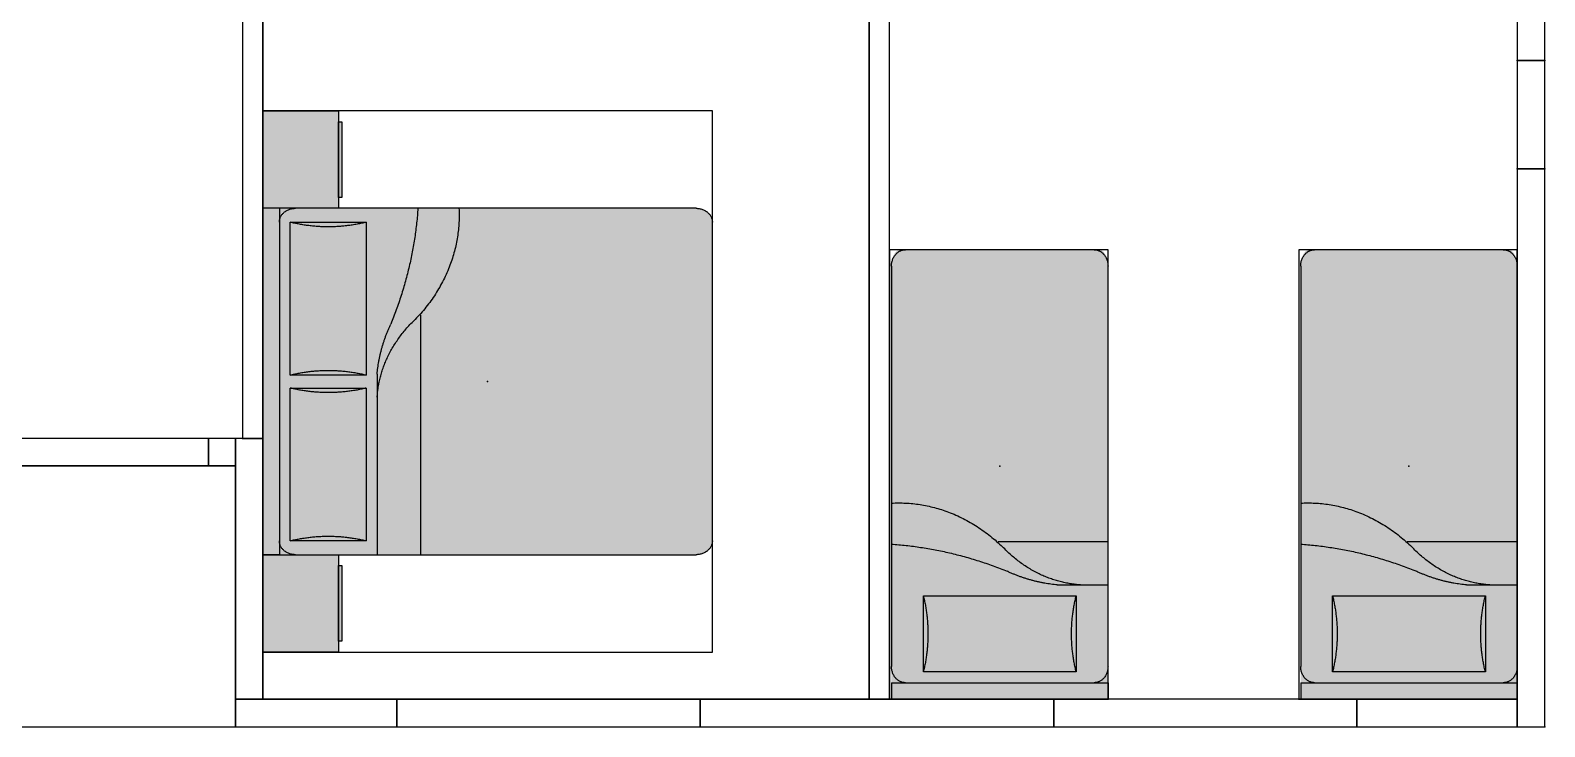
# Model space of a CAD drawing. Header units: millimetres. Extents: x 0 to 13990, y 0 to 7415.
# Drawn here: x 6995 to 13990, y 0 to 3217 of the extents above; entities that cross this region are included whole.
import ezdxf

# ---------------------------------------------------------------- set-up
doc = ezdxf.new("R2010")
doc.units = ezdxf.units.MM
for name, color, linetype in [('Default', 7, 'Continuous'), ('Rooms$Bed Room', 7, 'Continuous'), ('Rooms$Living Room', 7, 'Continuous'), ('Rooms$Terrace', 7, 'Continuous'), ('Windows', 7, 'Continuous')]:
    doc.layers.add(name, color=color, linetype=linetype)
for name, color, linetype, true_color in [('Furniture', 37, 'Continuous', 0x75664f), ('FurnitureRefRec', 254, 'Continuous', 0xd5d5d5), ('PT Top Left Furniture', 211, 'Continuous', 0xff7fff), ('PT Top Right', 96, 'Continuous', 0x007f00), ('PT Top Right Furniture', 200, 'Continuous', 0xbf3fff), ('Walls', 1, 'Continuous', 0xff0000)]:
    doc.layers.add(name, color=color, linetype=linetype, true_color=true_color)

# ---------------------------------------------------------------- blocks, each defined once
blk = doc.blocks.new('Bedopstelling Klein')
at = {"layer": 'Furniture', "true_color": 0xffffff}
blk.add_hatch(color=7, dxfattribs=at).paths.add_polyline_path([(-75.3, 0), (-71.9, 0), (-68.5, 0.2), (-65.1, 0.4), (-61.6, 0.7), (-58.1, 1.1), (-54.6, 1.5), (-51.1, 2.1), (-47.6, 2.8), (-44.1, 3.6), (-40.7, 4.5), (-37.4, 5.5), (-34.1, 6.5), (-32.5, 7.1), (-30.9, 7.7), (-29.4, 8.3), (-27.8, 9), (-26.3, 9.6), (-24.9, 10.3), (-23.5, 11), (-22.1, 11.7), (-20.7, 12.5), (-19.4, 13.3), (-18.1, 14), (-16.8, 14.8), (-15.6, 15.6), (-14.5, 16.5), (-13.4, 17.3), (-12.3, 18.2), (-11.2, 19), (-10.3, 19.9), (-9.3, 20.8), (-8.4, 21.7), (-7.6, 22.6), (-6.8, 23.5), (-6, 24.4), (-5.3, 25.3), (-4.9, 25.8), (-4.6, 26.3), (-4.3, 26.7), (-4, 27.2), (-3.7, 27.7), (-3.4, 28.1), (-3.2, 28.6), (-2.9, 29.1), (-2.7, 29.5), (-2.4, 30), (-2.2, 30.5), (-2, 30.9), (-1.8, 31.4), (-1.6, 31.9), (-1.4, 32.3), (-1.3, 32.8), (-1.1, 33.3), (-1, 33.7), (-0.8, 34.2), (-0.7, 34.7), (-0.6, 35.1), (-0.5, 35.6), (-0.4, 36), (-0.3, 36.5), (-0.2, 37), (-0.2, 37.4), (-0.1, 37.9), (-0.1, 38.3), (0, 38.8), (0, 39.2), (0, 39.7), (0, 40.1), (0, 959.9), (0, 960.3), (0, 960.8), (0, 961.2), (-0.1, 961.7), (-0.1, 962.1), (-0.2, 962.6), (-0.2, 963), (-0.3, 963.5), (-0.4, 964), (-0.5, 964.4), (-0.6, 964.9), (-0.7, 965.3), (-0.8, 965.8), (-1, 966.3), (-1.1, 966.7), (-1.3, 967.2), (-1.4, 967.7), (-1.6, 968.1), (-1.8, 968.6), (-2, 969.1), (-2.2, 969.5), (-2.4, 970), (-2.7, 970.5), (-2.9, 970.9), (-3.2, 971.4), (-3.4, 971.9), (-3.7, 972.3), (-4, 972.8), (-4.3, 973.3), (-4.6, 973.7), (-4.9, 974.2), (-5.3, 974.7), (-6, 975.6), (-6.8, 976.5), (-7.6, 977.4), (-8.4, 978.3), (-9.3, 979.2), (-10.3, 980.1), (-11.2, 981), (-12.3, 981.8), (-13.4, 982.7), (-14.5, 983.5), (-15.6, 984.4), (-16.8, 985.2), (-18.1, 986), (-19.4, 986.7), (-20.7, 987.5), (-22.1, 988.3), (-23.5, 989), (-24.9, 989.7), (-26.3, 990.4), (-27.8, 991), (-29.4, 991.7), (-30.9, 992.3), (-32.5, 992.9), (-34.1, 993.5), (-37.4, 994.5), (-40.7, 995.5), (-44.1, 996.4), (-47.6, 997.2), (-51.1, 997.9), (-54.6, 998.5), (-58.1, 998.9), (-61.6, 999.3), (-65.1, 999.6), (-68.5, 999.8), (-71.9, 1000), (-75.3, 1000), (-2076.2, 1000), (-2076.2, 0), (-2000, 0)], flags=0)
at = {"layer": 'Furniture', "color": 37, "true_color": 0x766750}
for p, q in [((-2000, 1000), (-2076.2, 1000)), ((-75.3, 1000), (-1924.7, 1000)), ((-1949.8, 852.9), (-1598.4, 852.9)), ((-1949.8, 147.1), (-1949.8, 852.9)), ((-1598.4, 852.9), (-1598.4, 147.1)), ((-1598.4, 147.1), (-1949.8, 147.1)), ((-1924.7, 0), (-75.3, 0)), ((-2000, 0), (-2076.2, 0))]:
    blk.add_line(p, q, dxfattribs=at)
for points in [[(-2076.2, 1000), (-2076.2, 0)], [(-2000, 1000), (-2000, 0)], [(0, 64.2), (0, 935.8)], [(-1347.4, 508), (-1347.4, 0)], [(-1548.2, 234.2), (-1548.2, 0)]]:
    blk.add_lwpolyline(points, dxfattribs=at)
for points, weights in [([(-2000, 935.8), (-2000, 1000), (-1924.7, 1000)], [1, 0.707106781186, 1]), ([(-1359.9, 1000), (-1378.9, 725.2), (-1485.4, 465.3)], [1, 0.990404896115, 1]), ([(-1170.2, 1000), (-1155.8, 710.3), (-1372.5, 486.7)], [1, 0.933646644704, 1]), ([(-75.3, 1000), (0, 1000), (0, 935.8)], [1, 0.707106781187, 1]), ([(-1598.4, 852.9), (-1774.1, 809.3), (-1949.8, 852.9)], [1, 0.959999998575, 1]), ([(-1548.2, 127.2), (-1534.8, 333.4), (-1372.5, 486.7)], [1, 0.942933891278, 1]), ([(-1548.2, 234.2), (-1537.6, 353.8), (-1485.4, 465.3)], [1, 0.988393644073, 1]), ([(-1949.8, 147.1), (-1774.1, 190.7), (-1598.4, 147.1)], [1, 0.959999998575, 1]), ([(-1924.7, 0), (-2000, 0), (-2000, 64.2)], [1, 0.707106781186, 1]), ([(0, 64.2), (0, 0), (-75.3, 0)], [1, 0.707106781186, 1])]:
    blk.add_rational_spline(points, weights, degree=2, dxfattribs=at)
at = {"layer": 'FurnitureRefRec'}
blk.add_lwpolyline([(0, 0), (0, 1008.5), (-2076.2, 1008.5), (-2076.2, 0)], close=True, dxfattribs=at)
at = {"layer": 'PT Top Left Furniture'}
blk.add_point((-2076.2, 0), dxfattribs=at)
at = {"layer": 'PT Top Right Furniture'}
blk.add_point((-2076.2, 1008.5), dxfattribs=at)
blk = doc.blocks.new('Bedopstelling Groot')
at = {"layer": 'Furniture', "true_color": 0xffffff}
for points in [[(-800, 1038.1), (-800, 688.1), (-1250, 688.1), (-1250, 1038.1)], [(-800, -962.8), (-800, -964.5), (-799.9, -966.2), (-799.9, -967.9), (-799.7, -969.6), (-799.6, -971.3), (-799.4, -973), (-799.2, -974.8), (-798.9, -976.5), (-798.6, -978.2), (-798.3, -980), (-797.9, -981.8), (-797.5, -983.5), (-797.1, -985.3), (-796.6, -987), (-796.1, -988.8), (-795.5, -990.5), (-794.9, -992.2), (-794.2, -994), (-793.6, -995.7), (-792.8, -997.4), (-792.1, -999.1), (-791.3, -1000.7), (-790.4, -1002.4), (-789.5, -1004), (-788.6, -1005.6), (-787.7, -1007.2), (-786.7, -1008.7), (-785.6, -1010.3), (-784.6, -1011.8), (-783.5, -1013.2), (-782.4, -1014.6), (-781.2, -1016), (-780, -1017.4), (-778.8, -1018.7), (-777.6, -1020), (-776.3, -1021.3), (-775, -1022.5), (-773.7, -1023.6), (-772.3, -1024.7), (-770.9, -1025.8), (-769.6, -1026.9), (-768.2, -1027.8), (-766.7, -1028.8), (-765.3, -1029.7), (-763.9, -1030.5), (-762.4, -1031.3), (-760.9, -1032.1), (-759.5, -1032.8), (-758, -1033.5), (-756.5, -1034.1), (-755, -1034.7), (-753.5, -1035.2), (-752, -1035.7), (-750.5, -1036.1), (-749, -1036.5), (-747.5, -1036.8), (-746, -1037.1), (-744.5, -1037.4), (-743.1, -1037.6), (-741.6, -1037.8), (-740.1, -1037.9), (-738.7, -1038), (-737.3, -1038.1), (-735.8, -1038.1), (735.8, -1038.1), (737.3, -1038.1), (738.7, -1038), (740.1, -1037.9), (741.6, -1037.8), (743.1, -1037.6), (744.5, -1037.4), (746, -1037.1), (747.5, -1036.8), (749, -1036.5), (750.5, -1036.1), (752, -1035.7), (753.5, -1035.2), (755, -1034.7), (756.5, -1034.1), (758, -1033.5), (759.5, -1032.8), (760.9, -1032.1), (762.4, -1031.3), (763.9, -1030.5), (765.3, -1029.7), (766.7, -1028.8), (768.2, -1027.8), (769.6, -1026.9), (770.9, -1025.8), (772.3, -1024.7), (773.7, -1023.6), (775, -1022.5), (776.3, -1021.3), (777.6, -1020), (778.8, -1018.7), (780, -1017.4), (781.2, -1016), (782.4, -1014.6), (783.5, -1013.2), (784.6, -1011.8), (785.6, -1010.3), (786.7, -1008.7), (787.7, -1007.2), (788.6, -1005.6), (789.5, -1004), (790.4, -1002.4), (791.3, -1000.7), (792.1, -999.1), (792.8, -997.4), (793.6, -995.7), (794.2, -994), (794.9, -992.2), (795.5, -990.5), (796.1, -988.8), (796.6, -987), (797.1, -985.3), (797.5, -983.5), (797.9, -981.8), (798.3, -980), (798.6, -978.2), (798.9, -976.5), (799.2, -974.8), (799.4, -973), (799.6, -971.3), (799.7, -969.6), (799.9, -967.9), (799.9, -966.2), (800, -964.5), (800, -962.8), (800, 1038.1), (-800, 1038.1), (-800, 961.9)], [(1250, 1038.1), (1250, 688.1), (800, 688.1), (800, 1038.1)], [(-850, 688.1), (-850, 673.1), (-1200, 673.1), (-1200, 688.1)], [(1200, 688.1), (1200, 673.1), (850, 673.1), (850, 688.1)]]:
    blk.add_hatch(color=7, dxfattribs=at).paths.add_polyline_path(points, flags=0)
at = {"layer": 'Furniture', "color": 37, "true_color": 0x766750}
for p, q in [((-800, 961.9), (-800, 1038.1)), ((800, 1038.1), (-800, 1038.1)), ((800, 961.9), (800, 1038.1)), ((800, 961.9), (-800, 961.9)), ((-735.8, 911.7), (-30, 911.7)), ((-735.8, 560.3), (-735.8, 911.7)), ((-30, 911.7), (-30, 560.3)), ((30, 911.7), (735.8, 911.7)), ((30, 560.3), (30, 911.7)), ((735.8, 911.7), (735.8, 560.3)), ((-800, 886.6), (-800, -962.8)), ((800, -962.8), (800, 886.6)), ((-30, 560.3), (-735.8, 560.3)), ((735.8, 560.3), (30, 560.3)), ((34.2, 510.1), (-800, 510.1)), ((308, 309.3), (-800, 309.3)), ((-735.8, -1038.1), (735.8, -1038.1))]:
    blk.add_line(p, q, dxfattribs=at)
for points in [[(-800, 1038.1), (-800, 688.1), (-1250, 688.1), (-1250, 1038.1)], [(1250, 1038.1), (1250, 688.1), (800, 688.1), (800, 1038.1)], [(-850, 688.1), (-850, 673.1), (-1200, 673.1), (-1200, 688.1)], [(1200, 688.1), (1200, 673.1), (850, 673.1), (850, 688.1)]]:
    blk.add_lwpolyline(points, close=True, dxfattribs=at)
for points, weights in [([(-800, 886.6), (-800, 961.9), (-735.8, 961.9)], [1, 0.707106781186, 1]), ([(-735.8, 911.7), (-692.2, 736), (-735.8, 560.3)], [1, 0.959999998575, 1]), ([(-30, 560.3), (-73.6, 736), (-30, 911.7)], [1, 0.959999998575, 1]), ([(30, 911.7), (73.6, 736), (30, 560.3)], [1, 0.959999998575, 1]), ([(735.8, 560.3), (692.2, 736), (735.8, 911.7)], [1, 0.959999998575, 1]), ([(735.8, 961.9), (800, 961.9), (800, 886.6)], [1, 0.707106781186, 1]), ([(-72.8, 510.1), (133.4, 496.7), (286.7, 334.4)], [1, 0.942933891278, 1]), ([(34.2, 510.1), (153.8, 499.5), (265.3, 447.3)], [1, 0.988393644073, 1]), ([(800, 321.8), (525.2, 340.8), (265.3, 447.3)], [1, 0.990404896115, 1]), ([(800, 132.1), (510.3, 117.7), (286.7, 334.4)], [1, 0.933646644704, 1]), ([(-735.8, -1038.1), (-800, -1038.1), (-800, -962.8)], [1, 0.707106781186, 1]), ([(800, -962.8), (800, -1038.1), (735.8, -1038.1)], [1, 0.707106781187, 1])]:
    blk.add_rational_spline(points, weights, degree=2, dxfattribs=at)
at = {"layer": 'FurnitureRefRec'}
blk.add_lwpolyline([(-1250, -1038.1), (1250, -1038.1), (1250, 1038.1), (-1250, 1038.1)], close=True, dxfattribs=at)
at = {"layer": 'PT Top Left Furniture'}
blk.add_point((-1250, 1038.1), dxfattribs=at)
at = {"layer": 'PT Top Right Furniture'}
blk.add_point((1250, 1038.1), dxfattribs=at)

msp = doc.modelspace()

# ---------------------------------------------------------------- linework, layer by layer
at = {"layer": 'PT Top Right'}
for p in [(13863, 3076.9), (13990, 3076.9), (13863, 2576.9), (13990, 2576.9), (9107.6, 1594.5), (7818.3, 1332), (7942.5, 1332), (7975.2, 1332), (8069.5, 1332), (7818.3, 1205), (7938.9, 1205), (11473, 1203.2), (13363, 1203.2), (7942.5, 127), (8069.5, 127), (8689, 127), (10089, 127), (10870.5, 127), (10964.5, 127), (11722.5, 127), (13122.5, 127), (13863, 127), (7942.5, 0), (8689, 0), (10089, 0), (11722.5, 0), (13122.5, 0), (13863, 0), (13990, 0)]:
    msp.add_point(p, dxfattribs=at)
at = {"layer": 'Rooms$Bed Room'}
for points in [[(10964.5, 127), (10964.5, 3690.9), (12447.5, 3690.9), (12447.5, 4287.9), (13863, 4287.9), (13863, 127)], [(8069.5, 127), (10870.5, 127), (10870.5, 3690.9), (8069.5, 3690.9)]]:
    msp.add_lwpolyline(points, close=True, dxfattribs=at)
at = {"layer": 'Rooms$Living Room'}
msp.add_lwpolyline([(2530, 7287.9), (7975.2, 7287.9), (7975.2, 1332), (3156.5, 1332), (3156.5, 4978.9), (2530, 4978.9)], close=True, dxfattribs=at)
at = {"layer": 'Rooms$Terrace'}
msp.add_lwpolyline([(3189.5, 0), (7942.5, 0), (7942.5, 1205), (3189.5, 1205)], close=True, dxfattribs=at)
at = {"layer": 'Walls'}
for points in [[(13863, 3076.9), (13990, 3076.9), (13990, 7414.9), (13863, 7414.9)], [(7975.2, 1332), (8069.5, 1332), (8069.5, 7287.9), (7975.2, 7287.9)], [(10870.5, 127), (10964.5, 127), (10964.5, 3690.9), (10870.5, 3690.9)], [(13863, 0), (13990, 0), (13990, 2576.9), (13863, 2576.9)], [(7818.3, 1205), (7942.5, 1205), (7942.5, 1332), (7818.3, 1332)], [(8069.5, 127), (8069.5, 1332), (7942.5, 1332), (7942.5, 127)], [(7942.5, 0), (8689, 0), (8689, 127), (7942.5, 127)], [(10089, 0), (11722.5, 0), (11722.5, 127), (10089, 127)], [(13122.5, 0), (13863, 0), (13863, 127), (13122.5, 127)]]:
    msp.add_lwpolyline(points, close=True, dxfattribs=at)
at = {"layer": 'Windows'}
for points in [[(13863, 2576.9), (13990, 2576.9), (13990, 3076.9), (13863, 3076.9)], [(6868.3, 1205), (7818.3, 1205), (7818.3, 1332), (6868.3, 1332)], [(8689, 0), (10089, 0), (10089, 127), (8689, 127)], [(11722.5, 0), (13122.5, 0), (13122.5, 127), (11722.5, 127)]]:
    msp.add_lwpolyline(points, close=True, dxfattribs=at)

# ---------------------------------------------------------------- block references
at = {"layer": 'Default', "rotation": 90}
for p in [(11973, 2203.2), (13863, 2203.2)]:
    msp.add_blockref('Bedopstelling Klein', p, dxfattribs=at)
at = {"layer": 'Furniture', "rotation": 90.00000000000004}
msp.add_blockref('Bedopstelling Groot', (9107.6, 1594.5), dxfattribs=at)

doc.saveas('drawing.dxf')
